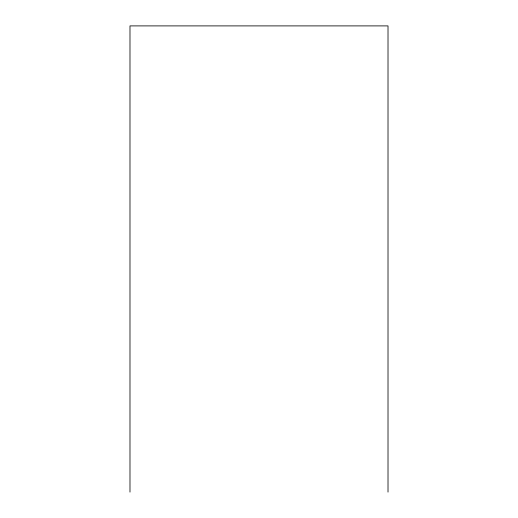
<?xml version="1.0" encoding="UTF-8"?>
<svg xmlns="http://www.w3.org/2000/svg" width="518" height="518" viewBox="0 0 518 518"><rect width="100%" height="100%" fill="white"/><g stroke="black" fill="none" stroke-linecap="round" stroke-linejoin="round"><path stroke-width="0.78" d="M388.014 492.1L388.014 25.9L129.986 25.9L129.986 492.1"/></g></svg>
